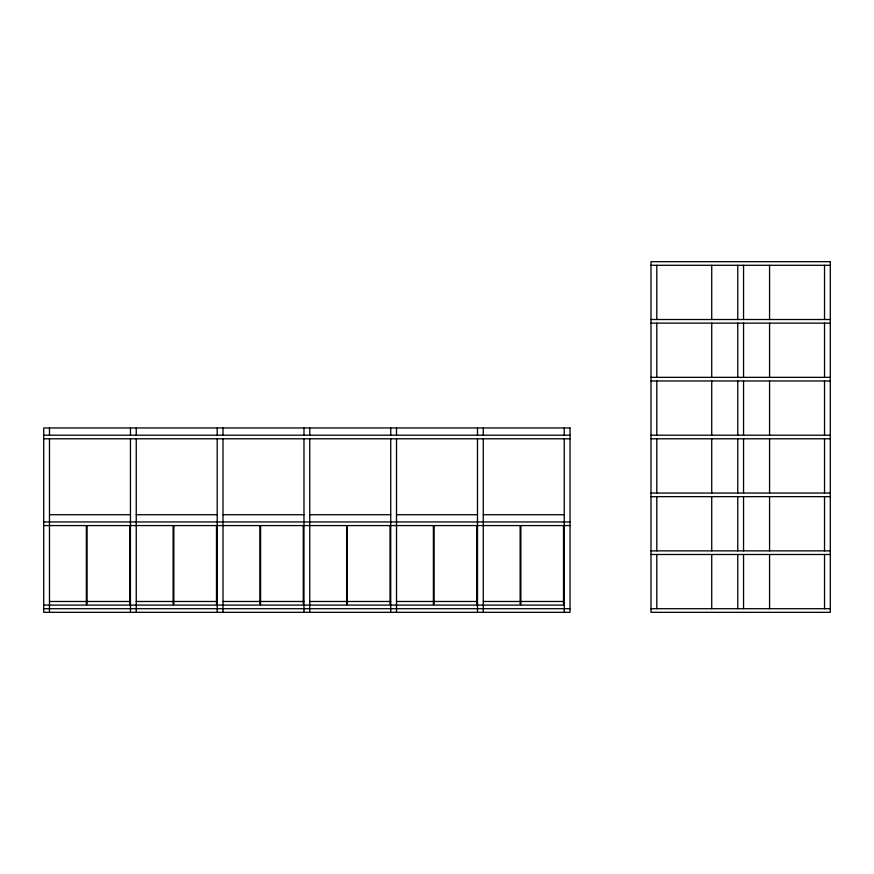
<?xml version="1.0" encoding="UTF-8"?>
<svg xmlns="http://www.w3.org/2000/svg" width="874" height="874" viewBox="0 0 874 874"><rect width="100%" height="100%" fill="white"/><g stroke="black" fill="none" stroke-linecap="round" stroke-linejoin="round"><path stroke-width="1.31" d="M650.999 265.292L830.3 265.292M650.999 319.513L830.3 319.513M650.999 323.129L830.3 323.129M650.999 377.349L830.3 377.349M650.999 380.966L830.3 380.966M43.7 435.197L570.023 435.197M650.999 435.197L830.3 435.197M43.7 438.803L570.023 438.803M650.999 438.803L830.3 438.803M650.999 493.034L830.3 493.034M650.999 496.651L830.3 496.651M49.479 514.72L130.455 514.72M136.246 514.72L217.211 514.72M223.001 514.72L303.977 514.72M309.757 514.72L390.733 514.72M396.512 514.72L477.488 514.72M483.267 514.72L564.243 514.72M43.7 521.953L570.023 521.953M43.7 525.569L570.023 525.569M650.999 550.871L830.3 550.871M650.999 554.487L830.3 554.487M49.479 601.476L130.455 601.476M136.246 601.476L217.211 601.476M223.001 601.476L303.977 601.476M309.757 601.476L390.733 601.476M396.512 601.476L477.488 601.476M483.267 601.476L564.243 601.476M43.7 605.092L86.351 605.092L86.351 525.569M130.455 605.092L173.118 605.092L173.118 525.569M217.211 605.092L259.873 605.092L259.873 525.569M303.977 605.092L346.628 605.092L346.628 525.569M390.733 605.092L433.384 605.092L433.384 525.569M477.488 605.092L520.139 605.092L520.139 525.569M43.7 608.708L570.023 608.708M650.999 608.708L830.3 608.708M824.521 265.292L824.521 319.513M824.521 323.129L824.521 377.349M824.521 380.966L824.521 435.197M824.521 438.803L824.521 493.034M824.521 496.651L824.521 550.871M824.521 554.487L824.521 608.708M769.568 265.292L769.568 319.513M769.568 323.129L769.568 377.349M769.568 380.966L769.568 435.197M769.568 438.803L769.568 493.034M769.568 496.651L769.568 550.871M769.568 554.487L769.568 608.708M743.545 265.292L743.545 319.513M743.545 323.129L743.545 377.349M743.545 380.966L743.545 435.197M743.545 438.803L743.545 493.034M743.545 496.651L743.545 550.871M743.545 554.487L743.545 608.708M737.754 265.292L737.754 319.513M737.754 323.129L737.754 377.349M737.754 380.966L737.754 435.197M737.754 438.803L737.754 493.034M737.754 496.651L737.754 550.871M737.754 554.487L737.754 608.708M711.731 265.292L711.731 319.513M711.731 323.129L711.731 377.349M711.731 380.966L711.731 435.197M711.731 438.803L711.731 493.034M711.731 496.651L711.731 550.871M711.731 554.487L711.731 608.708M656.789 265.292L656.789 319.513M656.789 323.129L656.789 377.349M656.789 380.966L656.789 435.197M656.789 438.803L656.789 493.034M656.789 496.651L656.789 550.871M656.789 554.487L656.789 608.708M564.243 427.965L564.243 435.197M564.243 438.803L564.243 612.324M563.522 525.569L563.522 605.092L520.86 605.092L520.86 525.569M483.267 427.965L483.267 435.197M483.267 438.803L483.267 612.324M477.488 427.965L477.488 435.197M477.488 438.803L477.488 612.324M476.767 525.569L476.767 605.092L434.105 605.092L434.105 525.569M396.512 427.965L396.512 435.197M396.512 438.803L396.512 612.324M390.733 427.965L390.733 435.197M390.733 438.803L390.733 612.324M390.012 525.569L390.012 605.092L347.349 605.092L347.349 525.569M309.757 427.965L309.757 435.197M309.757 438.803L309.757 612.324M303.977 427.965L303.977 435.197M303.977 438.803L303.977 612.324M303.245 525.569L303.245 605.092L260.594 605.092L260.594 525.569M223.001 427.965L223.001 435.197M223.001 438.803L223.001 612.324M217.211 427.965L217.211 435.197M217.211 438.803L217.211 612.324M216.49 525.569L216.49 605.092L173.839 605.092L173.839 525.569M136.246 427.965L136.246 435.197M136.246 438.803L136.246 612.324M130.455 427.965L130.455 435.197M130.455 438.803L130.455 612.324M129.734 525.569L129.734 605.092L87.083 605.092L87.083 525.569M49.479 427.965L49.479 435.197M49.479 438.803L49.479 612.324M830.3 261.676L650.999 261.676L650.999 612.324L830.3 612.324L830.3 261.676M570.023 427.965L43.7 427.965L43.7 612.324L570.023 612.324L570.023 427.965"/></g></svg>
